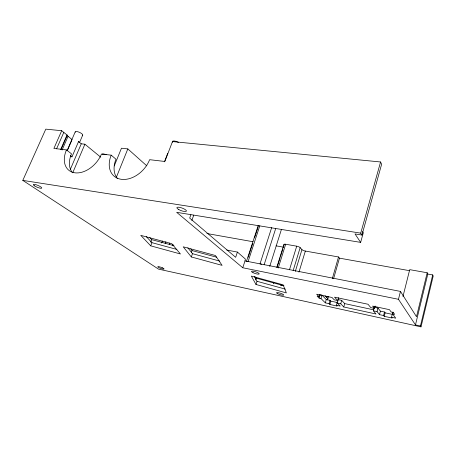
<?xml version="1.0" encoding="UTF-8"?>
<svg xmlns="http://www.w3.org/2000/svg" width="456" height="456" viewBox="0 0 456 456"><rect width="100%" height="100%" fill="white"/><g stroke="black" fill="none" stroke-linecap="round" stroke-linejoin="round"><path stroke-width="0.68" d="M432.704 274.928L433.2 276.005L421.008 326.861L420.443 325.983L432.704 274.928L427.808 274.05L427.186 272.762L409.716 269.65L402.973 296.468M420.443 325.983L415.479 324.894L427.808 274.05M427.186 272.762L416.505 316.738L400.471 291.418L245.009 260.912L245.345 259.014L237.411 252.071L226.735 250.042M392.371 314.395L385.12 312.833L384.499 312.024L380.389 311.14L377.978 308.074L374.319 307.298L373.396 310.815L377.055 311.602L379.483 314.629L383.599 315.523L384.226 316.316L392.143 318.043L391.539 317.251L392.434 313.728M391.539 317.251L395.734 318.163L392.587 313.905L393.043 312.103M415.479 324.894L398.47 299.301L400.471 291.418M383.599 315.523L384.499 312.024M384.226 316.316L385.12 312.833M379.483 314.629L380.389 311.14M377.055 311.602L377.978 308.074M338.534 297.671L337.725 300.555L334.527 297.158L368.009 304.237L370.774 307.612L374.479 308.404L375.106 306.016M362.571 231.58L363.307 232.742L360.639 242.381L355.036 233.945L361.956 235.034L381.621 164.251L380.572 161.977L172.488 141.577L164.855 161.475L149.625 159.685A24.63 17.721 -48 0 1 121.615 179.35A24.63 17.721 -48 0 1 111.201 155.171L101.494 154.031A23.558 16.137 -49.6 0 1 75.109 172.841A23.558 16.137 -49.6 0 1 66.462 149.916L53.899 148.439L61.702 130.712L67.311 135.227A3.426 1.015 23.9 0 0 68.058 136.327L72.111 139.593M373.396 310.815L375.995 313.996L343.767 306.979L344.702 303.61L341.709 300.361L338.261 299.632L337.303 303.035L340.21 306.084L336.368 305.246L337.309 301.895M343.767 306.979L340.757 303.781L341.709 300.361M361.956 235.034L360.736 233.141L380.572 161.977M329.893 304.471L330.834 301.154L330.036 300.333L326.268 299.524L321.942 295.146L320.118 294.758L319.143 298.133L320.967 298.526L325.322 302.847L329.089 303.662L329.893 304.471L337.149 306.05L336.368 305.246M327.511 299.968L328.462 296.639M333.667 278.405L339.446 258.147L338.517 256.967L305.343 251.056A2.793 0.752 16.9 0 1 301.94 249.626L300.156 247.636A2.799 0.758 17 0 0 296.713 246.183L285.667 244.245A2.77 0.747 17.3 0 0 284.134 244.815M329.089 303.662L330.036 300.333M325.322 302.847L326.268 299.524M326.889 297.648L327.277 296.292M332.316 278.662L338.517 256.967M320.967 298.526L321.942 295.146M319.143 298.133L317.148 296.161L318.983 296.554L319.576 294.513M298.971 272.152L305.343 251.056M293.168 270.545L300.156 247.636M295.317 271.417L301.94 249.626M289.474 269.787L296.713 246.183M273.372 283.626L273.794 282.264M278.245 268.008L285.667 244.245M276.792 267.37L283.991 244.37M277.162 267.096L280.121 257.64M280.543 256.289L282.868 248.868M283.29 247.517L283.923 245.488M269.73 266.412L281.42 229.465M264.127 264.771L275.698 228.541M271.673 227.595L260.017 263.859A3.107 0.718 17.9 0 1 261.544 264.269M255.605 280.03L256.215 278.137L255.548 276.895M255.998 284.481L251.347 276.097L283.13 284.829L286.357 292.912L255.998 284.481L257.019 281.301L254.391 276.433M259.806 225.766L248.11 261.522A3.072 0.701 18.2 0 0 246.571 261.459M398.47 299.301L242.757 267.757L245.009 260.912M246.394 261.59L258.295 225.304M248.178 257.349L252.795 243.265M254.551 237.901L258.29 226.501M237.411 252.071L235.661 257.315L189.685 218.076L190.87 214.793M191.332 252.493L192.027 250.549L190.768 248.919M191.326 256.95L183.209 246.816L215.431 255.52L222.089 265.363L191.326 256.95L192.483 253.684L187.826 247.728M191.828 220.476L193.732 215.181M172.579 245.75L173.069 244.422M169.279 244.433L169.769 243.099M165.186 243.635L165.921 241.64M161.641 242.98L162.376 240.985M150.765 242.176L151.717 239.639L149.825 237.582M150.736 245.847L140.756 235.353L171.798 243.738L180.428 253.969L150.736 245.847L151.939 242.655L146.273 236.573M164.439 161.829L167.722 153.273M116.36 177.287L127.828 148.907L121.467 148.211L114.256 165.91M72.721 172.801L84.901 144.21L100.77 157.217M70.19 169.7L81.271 143.811L84.901 144.21M70.338 155.889A4.127 1.117 23.3 0 1 71.962 156.887L78.54 141.588L81.271 143.811M79.657 142.226L82.713 135.113M67.174 150.446L75.217 131.892M67.34 150.6L71.826 140.243M62.09 150.013L68.058 136.327M60.768 149.289L67.021 134.97M61.07 149.534L67.311 135.227M56.595 148.798L63.8 132.4M421.008 326.861L158.534 269.131L22.8 180.394L45.788 129.139L61.702 130.712M22.8 180.394L360.736 233.141M360.639 242.381L176.677 212.319L242.757 267.757M206.91 233.523L253.017 241.731M276.068 245.841L283.056 247.084M339.446 258.147L409.665 270.71M280.332 285.091L283.113 285.678M337.725 300.555L334.225 299.809L332.014 297.489L316.641 294.228L318.983 296.554M344.702 303.61L373.481 309.789M392.587 313.905L394.639 314.344L393.22 312.4L391.151 311.961L389.452 309.664L372.626 306.096L374.479 308.404M330.834 301.154L337.423 302.567M337.303 303.035L340.757 303.781M151.717 239.639L173.998 245.67M192.027 250.549L216.708 257.23M151.939 242.655L176.877 249.438M192.483 253.684L219.803 261.111M256.215 278.137L283.957 285.764M257.019 281.301L285.319 289.121M70.423 155.701L71.962 156.887M66.462 149.916L71.495 153.826A23.302 16.091 -49.7 0 0 72.048 172.1M111.201 155.171L115.978 159.201A24.356 17.653 -48.1 0 0 117.334 178.421M127.828 148.907L146.821 165.859M325.06 295.779L327.881 298.663M102.201 154.259A3.796 1.123 22.8 0 1 106.191 154.726M75.257 132.257A4.081 1.248 23.9 0 1 79.333 132.291A4.081 1.248 23.9 0 1 82.485 135.364M172.471 142.283A4.355 1.556 21.7 0 1 173.873 140.995A4.355 1.556 21.7 0 1 178.41 142.397M78.54 141.588A4.098 1.203 23.7 0 1 79.35 142.523M162.404 267.832L161.629 267.507A3.346 0.593 19.6 0 0 157.827 266.948A3.346 0.593 19.6 0 0 162.815 269.029A3.346 0.593 19.6 0 0 162.404 267.832M178.82 209.589A5.096 1.379 20.1 0 0 186.424 211.117A5.096 1.379 20.1 0 0 179.692 207.366A5.096 1.379 20.1 0 0 178.82 209.589M277.858 293.807A3.739 0.741 17.5 0 0 283.632 295.078A3.739 0.741 17.5 0 0 278.827 292.78A3.739 0.741 17.5 0 0 277.858 293.807M34.388 185.797A4.611 0.992 22.6 0 0 41.61 188.231A4.611 0.992 22.6 0 0 36.583 184.897A4.611 0.992 22.6 0 0 34.388 185.797M253.04 272.671A4.053 0.883 18 0 0 259.196 273.936A4.053 0.883 18 0 0 253.838 271.326A4.053 0.883 18 0 0 253.04 272.671"/></g></svg>
